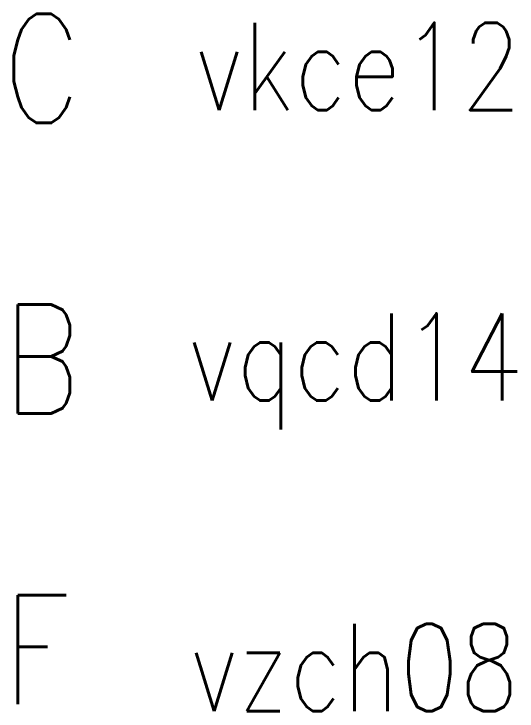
# Model space of a CAD drawing. Header units: feet. Extents: x -2770 to 993, y -1321 to 1674.
# Drawn here: x -2756 to -1890, y -1138 to 62 of the extents above; entities that cross this region are included whole.
import ezdxf

# ---------------------------------------------------------------- set-up
doc = ezdxf.new("R2010")
doc.units = ezdxf.units.FT
doc.header["$LTSCALE"] = 37.5
doc.header["$MEASUREMENT"] = 0
doc.layers.add('35VL', color=8, linetype='CONTINUOUS')
doc.styles.add('ROMANS', font='romans', dxfattribs={"width": 0.8})

msp = doc.modelspace()

# ---------------------------------------------------------------- texts
at = {"layer": '35VL', "color": 7, "style": 'ROMANS', "width": 0.8}
for s, p in [('C', (-2775.0454, -125.828)), ('B', (-2775.0454, -625.828)), ('F', (-2775.0454, -1125.828))]:
    msp.add_text(s, height=187.5, dxfattribs=at).set_placement(p)
at = {"layer": '35VL', "color": 7, "char_height": 150, "attachment_point": 1, "style": 'ROMANS'}
for s, insert, width in [('vkce12', (-2443.871, 46.3768), 1643.680936), ('vqcd14', (-2455.7547, -453.6232), 1685.824776), ('vzch08', (-2452.5337, -987.9125), 1670.499741)]:
    msp.add_mtext(s, dxfattribs=dict(at, insert=insert, width=width))

doc.saveas('drawing.dxf')
